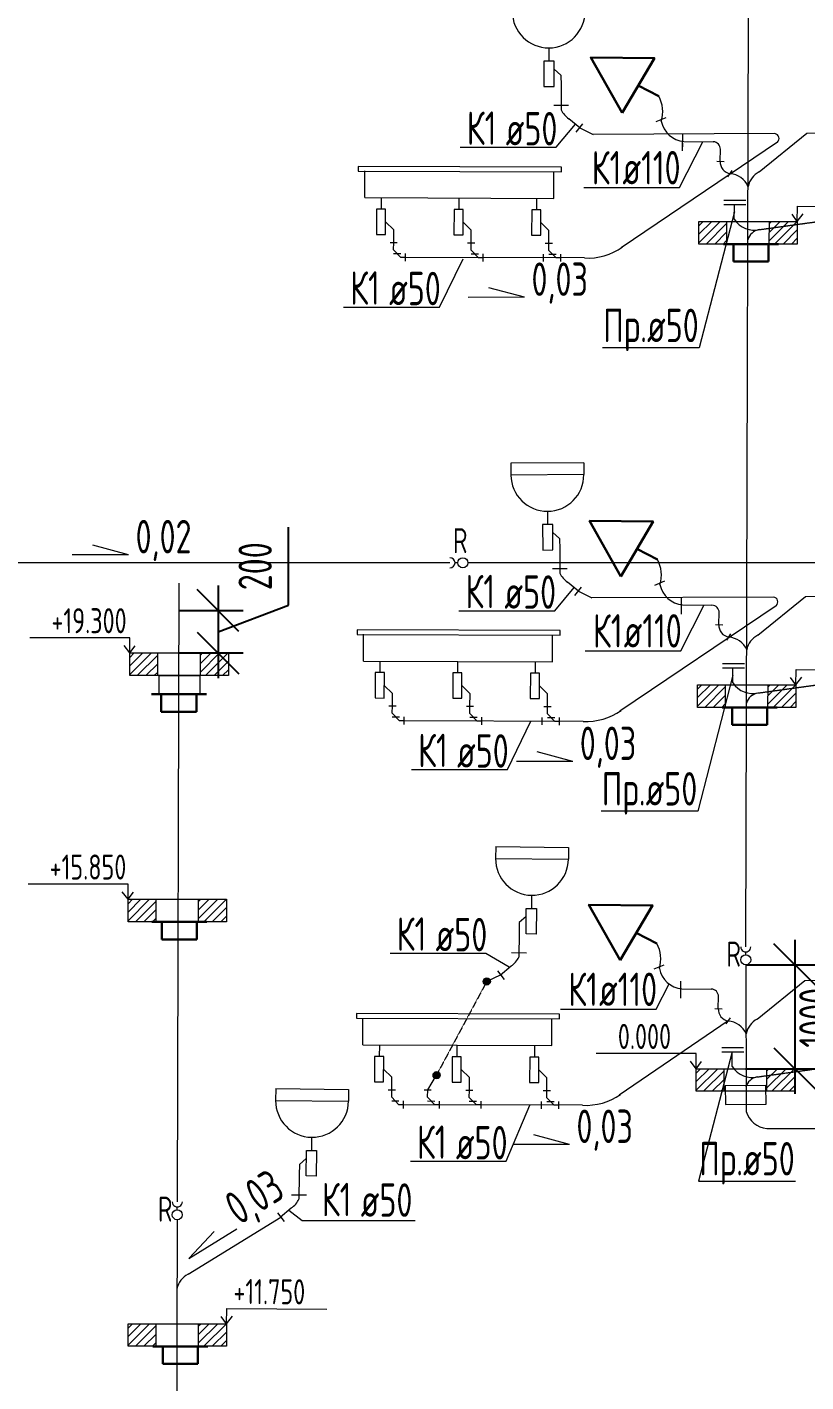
# Model space of a CAD drawing. Header units: millimetres. Extents: x -8689834 to 9419935, y -370377 to 166066.
# Drawn here: x -32787 to -28123, y -310492 to -302384 of the extents above; entities that cross this region are included whole.
import ezdxf

# ---------------------------------------------------------------- set-up
doc = ezdxf.new("R2010")
doc.units = ezdxf.units.MM
doc.header["$MEASUREMENT"] = 0
doc.linetypes.add('01_base$0$DASHED2', pattern=[0.375, 0.25, -0.125])
doc.layers.get('0').update_dxf_attribs({"color": 250, "lineweight": 9})
for name, color, linetype, lineweight in [('_ВК-Text К1', 7, 'Continuous', 30), ('_ВК-К1', 14, 'Continuous', 40), ('_ВК-К3', 30, 'Continuous', 40), ('_ВК-переход на SML', 3, 'Continuous', 30), ('_ВК-противопожарные муфты', 1, 'Continuous', 30), ('_Санпр', 7, 'Continuous', 30), ('_Сантехника', 7, 'Continuous', 30), ('ВК_канализация', 32, 'Continuous', 30), ('тх разм', 250, 'Continuous', 9)]:
    doc.layers.add(name, color=color, linetype=linetype, lineweight=lineweight)
doc.styles.add('ISOCPEUR', font='isocpeur.ttf', dxfattribs={"width": 0.7})
doc.styles.add('ГОСТ 2.304', font='isocpeur.ttf', dxfattribs={"width": 0.7})
doc.dimstyles.new('СПДС', dxfattribs={"dimscale": 100, "dimtxt": 2.5, "dimasz": 2.5, "dimexe": 1.5, "dimexo": 0, "dimgap": 1, "dimtad": 1, "dimdec": 0, "dimrnd": 1, "dimtxsty": 'ГОСТ 2.304', "dimblk": 'OBLIQUE', "dimcen": 2.5, "dimdle": 1.5, "dimadec": 0, "dimazin": 2, "dimtfac": 0.75, "dimtdec": 0, "dimtmove": 1, "dimatfit": 3, "dimfxl": 1, "dimtolj": 1, "dimarcsym": 1})

# ---------------------------------------------------------------- blocks, each defined once
blk = doc.blocks.new('Протв_муфта')
at = {"layer": '_ВК-противопожарные муфты', "ltscale": 200, "transparency": 33554687}
for p, q in [((-205635, 240869), (-206106, 240869)), ((-206021, 240719), (-206021, 240869)), ((-205721, 240869), (-205721, 240719)), ((-205721, 240719), (-206021, 240719))]:
    blk.add_line(p, q, dxfattribs=at)
blk = doc.blocks.new('_Oblique')
at = {"color": 0, "linetype": 'ByBlock', "lineweight": -2}
blk.add_line((-0.5, -0.5), (0.5, 0.5), dxfattribs=at)
blk = doc.blocks.new('*D2070')
at = {"layer": 'тх разм', "color": 0, "lineweight": -2, "ltscale": 100, "transparency": 16777216}
for p, q in [((-28189.6, -307845.3), (-28189.6, -308767.2)), ((-28482.7, -307995.3), (-28039.6, -307995.3)), ((-28484.6, -308617.2), (-28039.6, -308617.2))]:
    blk.add_line(p, q, dxfattribs=at)
at = {"layer": 'тх разм', "color": 0, "lineweight": -2, "ltscale": 100, "transparency": 16777216, "xscale": 250, "yscale": 250, "zscale": 250}
for p, rotation in [((-28189.6, -307995.3), 90), ((-28189.6, -308617.2), 270)]:
    blk.add_blockref('_Oblique', p, dxfattribs=dict(at, rotation=rotation))
at = {"layer": 'тх разм', "color": 0, "lineweight": 13, "ltscale": 100, "transparency": 16777216, "insert": (-28063, -308312.8), "char_height": 250, "attachment_point": 5, "rotation": 90, "style": 'ГОСТ 2.304'}
blk.add_mtext('\\A1;{\\H0.8x;1000}', dxfattribs=at)
blk = doc.blocks.new('Унитаз')
at = {"layer": '_Сантехника', "lineweight": 30}
blk.add_line((-161311, 33424), (-161137, 33336), dxfattribs=at)
blk.add_lwpolyline([(-161446, 33191), (-161714, 33657), (-161176, 33657)], close=True, dxfattribs=at)
blk = doc.blocks.new('*D2066')
at = {"layer": 'тх разм', "color": 0, "lineweight": -2, "ltscale": 100, "transparency": 16777216}
for p, q in [((-31220.9, -305843.4), (-31220.9, -305377.4)), ((-31643.1, -305725), (-31643.1, -306279.6)), ((-31875.1, -305875), (-31493.1, -305875)), ((-31643.1, -306002.3), (-31220.9, -305843.4)), ((-31876.1, -306129.6), (-31493.1, -306129.6))]:
    blk.add_line(p, q, dxfattribs=at)
at = {"layer": 'тх разм', "color": 0, "lineweight": -2, "ltscale": 100, "transparency": 16777216, "xscale": 250, "yscale": 250, "zscale": 250}
for p, rotation in [((-31643.1, -305875), 90), ((-31643.1, -306129.6), 270)]:
    blk.add_blockref('_Oblique', p, dxfattribs=dict(at, rotation=rotation))
at = {"layer": 'тх разм', "color": 0, "lineweight": 13, "ltscale": 100, "transparency": 16777216, "insert": (-31420.9, -305610.4), "char_height": 250, "attachment_point": 5, "rotation": 90, "style": 'ГОСТ 2.304'}
blk.add_mtext('\\A1;{\\H0.8x;200}', dxfattribs=at)

msp = doc.modelspace()

# ---------------------------------------------------------------- hatches: boundary and pattern name
at = {"ltscale": 500, "transparency": 33554636}
h = msp.add_hatch(color=7, dxfattribs=at)
h.dxf.hatch_style = 1
h.paths.add_polyline_path([(-30055.4, -308090.5, 1), (-30013, -308099.4, 1)])
h = msp.add_hatch(color=7, dxfattribs=at)
h.dxf.hatch_style = 1
h.paths.add_polyline_path([(-30355.6, -308652.1, 1), (-30313.3, -308661.1, 1)])
at = {"layer": '_ВК-К3', "lineweight": 13}
h = msp.add_hatch(dxfattribs=at)
h.set_pattern_fill('ANSI31', scale=11.388071, angle=180)
h.set_pattern_definition([(225, (-82343.337, -323914.467), (25.566948, -25.566948), [])])
h.paths.add_polyline_path([(-28764.5, -303682.1), (-28597.8, -303682.1), (-28597.8, -303546.5), (-28764.5, -303546.5)])
h.paths.add_polyline_path([(-28341.9, -303682.1), (-28174.6, -303682.1), (-28174.6, -303546.5), (-28341.9, -303546.5)])
h = msp.add_hatch(dxfattribs=at)
h.set_pattern_fill('ANSI31', scale=11.388071, angle=180)
h.set_pattern_definition([(225, (-85749.872, -326497.57), (25.566948, -25.566948), [])])
h.paths.add_polyline_path([(-32171.1, -306265.2), (-32004.3, -306265.2), (-32004.3, -306129.6), (-32171.1, -306129.6)])
h.paths.add_polyline_path([(-31748.5, -306265.2), (-31581.1, -306265.2), (-31581.1, -306129.6), (-31748.5, -306129.6)])
h = msp.add_hatch(dxfattribs=at)
h.set_pattern_fill('ANSI31', scale=11.388071, angle=180)
h.set_pattern_definition([(225, (-82351.546, -326687.593), (25.566948, -25.566948), [])])
h.paths.add_polyline_path([(-28772.7, -306455.2), (-28606, -306455.2), (-28606, -306319.6), (-28772.7, -306319.6)])
h.paths.add_polyline_path([(-28350.1, -306455.2), (-28182.8, -306455.2), (-28182.8, -306319.6), (-28350.1, -306319.6)])
h = msp.add_hatch(dxfattribs=at)
h.set_pattern_fill('ANSI31', scale=11.388071, angle=180)
h.set_pattern_definition([(225, (-85760.8, -327971.572), (25.566948, -25.566948), [])])
h.paths.add_polyline_path([(-32182, -307739.2), (-32015.3, -307739.2), (-32015.3, -307603.6), (-32182, -307603.6)])
h.paths.add_polyline_path([(-31759.4, -307739.2), (-31592.1, -307739.2), (-31592.1, -307603.6), (-31759.4, -307603.6)])
h = msp.add_hatch(dxfattribs=at)
h.set_pattern_fill('ANSI31', scale=11.388071, angle=180)
h.set_pattern_definition([(225, (-82358.346, -328985.123), (25.566948, -25.566948), [])])
h.paths.add_polyline_path([(-28779.5, -308752.7), (-28612.8, -308752.7), (-28612.8, -308617.2), (-28779.5, -308617.2)])
h.paths.add_polyline_path([(-28356.9, -308752.7), (-28189.6, -308752.7), (-28189.6, -308617.2), (-28356.9, -308617.2)])
h = msp.add_hatch(dxfattribs=at)
h.set_pattern_fill('ANSI31', scale=11.388071, angle=180)
h.set_pattern_definition([(225, (-85760.8, -330511.326), (25.566948, -25.566948), [])])
h.paths.add_polyline_path([(-32182, -310278.9), (-32015.3, -310278.9), (-32015.3, -310143.4), (-32182, -310143.4)])
h.paths.add_polyline_path([(-31759.4, -310278.9), (-31592.1, -310278.9), (-31592.1, -310143.4), (-31759.4, -310143.4)])

# ---------------------------------------------------------------- linework, layer by layer
at = {"color": 244, "ltscale": 500, "true_color": 0x991b1e}
for points in [[(-28483.1, -307888.6), (-28461.5, -300221.8)], [(-28614.4, -303419.3), (-28483.4, -303419.8)], [(-28613.7, -303445.3), (-28482.7, -303445.8)], [(-28551.9, -303534.3), (-28551.5, -303445.5)], [(-31886.4, -309414.8), (-31875.1, -305712)], [(-28622.9, -306192.5), (-28491.9, -306193)], [(-28622.1, -306218.5), (-28491.2, -306219)], [(-28560.3, -306307.4), (-28560, -306218.7)], [(-28482.7, -307995.3), (-28481, -308873.5)], [(-28627.6, -308490.2), (-28496.7, -308490.7)], [(-28626.9, -308516.2), (-28495.9, -308516.7)], [(-28565.1, -308605.2), (-28564.7, -308516.5)], [(-31908.3, -317188.2), (-31886.7, -309521.5)], [(-31822.8, -309846.7), (-31267.5, -309506.1)], [(-31287.5, -309480.4), (-31247.5, -309531.7)]]:
    msp.add_lwpolyline(points, dxfattribs=at)
at = {"color": 7, "ltscale": 500}
for points in [[(-30193.2, -303103.3), (-29619.4, -303103.3), (-29503.4, -302965.4)], [(-28174.6, -303546.5), (-28174.1, -303456), (-27575.1, -303459.7)], [(-28174.6, -303546.5), (-28206.4, -303503.7)], [(-28174.6, -303546.5), (-28139.6, -303501.7)], [(-30891.3, -304059.8), (-30317.6, -304059.8), (-30176.4, -303770.3)], [(-30201, -305876.4), (-29627.2, -305876.4), (-29511.2, -305738.5)], [(-32171.1, -306129.6), (-32171.1, -306039.1), (-32770, -306039.2)], [(-32171.1, -306129.6), (-32205.8, -306084.6)], [(-32171.1, -306129.6), (-32139, -306087)], [(-28182.8, -306319.6), (-28182.3, -306229.2), (-27583.3, -306232.8)], [(-28182.8, -306319.6), (-28214.6, -306276.8)], [(-28182.8, -306319.6), (-28147.8, -306274.8)], [(-30484.6, -306827.3), (-29910.8, -306827.3), (-29769.6, -306537.8)], [(-32182, -307603.6), (-32182, -307513.1), (-32780.9, -307513.2)], [(-32182, -307603.6), (-32216.7, -307558.6)], [(-32182, -307603.6), (-32149.9, -307561)], [(-28779.5, -308617.2), (-28779.5, -308526.7), (-29378.5, -308526.8)], [(-28779.5, -308617.2), (-28814.3, -308572.1)], [(-28779.5, -308617.2), (-28747.5, -308574.5)], [(-30491.5, -309171.6), (-29917.7, -309171.6), (-29776.4, -308835.4)], [(-31592.1, -310143.4), (-31623.9, -310100.5)], [(-31592.1, -310143.4), (-31591.5, -310052.9), (-30992.6, -310056.5)], [(-31592.1, -310143.4), (-31557.1, -310098.5)]]:
    msp.add_lwpolyline(points, dxfattribs=at)
at = {"color": 244, "ltscale": 500, "true_color": 0x991b1e, "elevation": 0}
for points in [[(-29460.4, -302962.3), (-29500.8, -303013.3)], [(-29468.2, -305735.5), (-29508.6, -305786.5)], [(-29970.8, -308032), (-29930.7, -308083.3)]]:
    msp.add_lwpolyline(points, dxfattribs=at)
at = {"color": 244, "ltscale": 100, "true_color": 0x991b1e}
for points in [[(-29477.8, -302986.9), (-29397.4, -303025.7)], [(-28309.5, -303021.6), (-29397.4, -303025.7)], [(-28402.5, -303249.8), (-28118.4, -303018.2), (-26856.6, -303010.8)], [(-29485.6, -305760), (-29405.2, -305798.9)], [(-28317.3, -305794.7), (-29405.2, -305798.9)], [(-28410.7, -306023), (-28126.6, -305791.3), (-26864.8, -305783.9)], [(-29953.6, -308056.7), (-30034.2, -308095)], [(-28414.5, -308320.5), (-28130.3, -308088.9), (-26868.5, -308081.4)], [(-30388, -308744.1), (-30334.4, -308656.6)]]:
    msp.add_lwpolyline(points, dxfattribs=at)
at = {"color": 7, "ltscale": 500, "elevation": 0}
for points in [[(-29453, -303344), (-28879.2, -303344), (-28740.6, -303070.6)], [(-29445.6, -306115.7), (-28871.8, -306115.7), (-28733.3, -305842.3)], [(-30612.9, -307926.3), (-30039.1, -307926.3), (-29899.1, -308008.7)], [(-29593.1, -308260.8), (-29019.4, -308260.8), (-28942.7, -308109.5)]]:
    msp.add_lwpolyline(points, dxfattribs=at)
at = {"color": 244, "ltscale": 100, "true_color": 0x991b1e, "elevation": 0}
for points in [[(-28854, -303068.2), (-28678.3, -303070.3)], [(-28294.2, -303073.2), (-29229, -303705.4)], [(-29449, -303765.7), (-30520.4, -303762.2)], [(-28302, -305846.4), (-29236.8, -306478.6)], [(-28861.8, -305841.3), (-28686.1, -305843.4)], [(-29456.8, -306538.9), (-30528.2, -306535.4)], [(-28865.5, -308138.9), (-28689.8, -308140.9)], [(-28588.4, -308331.6), (-29240.6, -308776.1)], [(-29460.6, -308836.4), (-30531.9, -308832.9)]]:
    msp.add_lwpolyline(points, dxfattribs=at)
at = {"color": 244, "linetype": '01_base$0$DASHED2', "true_color": 0x991b1e}
for points in [[(-28403.8, -303596.1), (-26619, -303349.6), (-26619, -303349.6), (-26619, -303349.6)], [(-28412, -306369.2), (-26627.2, -306122.7), (-26627.2, -306122.7), (-26627.2, -306122.7)], [(-28415.8, -308666.8), (-26631, -308420.3), (-26631, -308420.3), (-26631, -308420.3)]]:
    msp.add_lwpolyline(points, dxfattribs=at)
at = {"color": 18, "ltscale": 100, "true_color": 0x000000}
for points in [[(-28551.7, -303489.9), (-28761.4, -304302.9), (-29341.7, -304302.9)], [(-28560.1, -306263.1), (-28769.8, -307076.1), (-29350.1, -307076.1)], [(-28564.7, -308516.5), (-28766.6, -309289.8), (-28186.3, -309289.8)]]:
    msp.add_lwpolyline(points, dxfattribs=at)
at = {"color": 18, "linetype": '01_base$0$DASHED2', "true_color": 0x000000}
msp.add_lwpolyline([(-30034.2, -308095), (-30327.4, -308640.8)], dxfattribs=at)
at = {"color": 18, "ltscale": 500, "true_color": 0x000000, "elevation": 0}
msp.add_lwpolyline([(-30463.3, -309528.7), (-31138.6, -309528.7), (-31219.6, -309465.5)], dxfattribs=at)
at = {"color": 7, "ltscale": 500}
for centre in [(-30034.2, -308095), (-30334.4, -308656.6)]:
    msp.add_circle(centre, 21.6, dxfattribs=at)
at = {"color": 244, "ltscale": 100, "true_color": 0x991b1e}
for centre, radius, start, end in [((-28312.8, -303050.6), 29.2, 309.33902, 83.56418), ((-29430.2, -303403.2, 0), 363, 267.02419, 304.90462), ((-28320.6, -305823.8), 29.2, 309.33902, 83.56418), ((-29438, -306176.4, 0), 363, 267.02419, 304.90462), ((-29441.7, -308473.9, 0), 363, 267.02419, 304.90462)]:
    msp.add_arc(centre, radius, start, end, dxfattribs=at)
at = {"color": 244, "ltscale": 500, "true_color": 0x991b1e}
for centre, radius, start, end in [((-28583.7, -303384.7), 123, 22.46651, 86.63895), ((-28433.1, -303458.2), 141, 212.65717, 284.53041), ((-28384.8, -303685.7), 91.6, 101.97428, 161.54253), ((-28591.5, -306157.8), 123, 22.46651, 86.63895), ((-28441.6, -306231.3), 141, 212.65717, 284.53041), ((-28393, -306458.8), 91.6, 101.97428, 161.54253), ((-28595.2, -308455.3), 123, 22.46651, 86.63895), ((-28446.4, -308529.1), 141, 212.65717, 284.53041), ((-28396.8, -308756.3), 91.6, 101.97428, 161.54253), ((-28339.2, -308828.2), 148.9, 197.71489, 263.05386)]:
    msp.add_arc(centre, radius, start, end, dxfattribs=at)
at = {"layer": '_ВК-Text К1', "color": 7, "lineweight": 13, "ltscale": 100}
for p, q in [((-29808.9, -304001), (-30022.1, -303943.6)), ((-29808.9, -304001), (-30146.3, -304001.5)), ((-32179.5, -305541.9), (-32392.8, -305484.5)), ((-32179.5, -305541.9), (-32517, -305542.4)), ((-29519.6, -306779), (-29857.1, -306779.4)), ((-29519.6, -306779), (-29732.9, -306721.6)), ((-29539.6, -309070.9), (-29877.1, -309071.3)), ((-29539.6, -309070.9), (-29752.8, -309013.5)), ((-31817.9, -309753.5), (-31530.7, -309576.3)), ((-31817.9, -309753.5), (-31666.8, -309592.5))]:
    msp.add_line(p, q, dxfattribs=at)
at = {"layer": '_ВК-К1', "lineweight": 13}
for p, q in [((-29589.6, -302734.2, 0), (-29588.9, -302878.5, 0)), ((-29477.8, -302986.9), (-29542.8, -302932.2, 0)), ((-28636.2, -303186.1, 0), (-28634.9, -303115.1, 0)), ((-29597.4, -305507.4, 0), (-29596.7, -305651.6, 0)), ((-29485.6, -305760), (-29550.6, -305705.3, 0)), ((-28644, -305959.2, 0), (-28642.7, -305888.2, 0)), ((-29840, -307804.8, 0), (-29841.8, -307949, 0)), ((-29953.6, -308056.7), (-29888.2, -308002.4, 0)), ((-28647.7, -308256.7, 0), (-28646.5, -308185.8, 0)), ((-31156.8, -309253.2, 0), (-31158.5, -309397.4, 0)), ((-31270.3, -309505.1, 0), (-31204.9, -309450.8, 0))]:
    msp.add_line(p, q, dxfattribs=at)
at = {"layer": '_ВК-К1', "lineweight": 13, "transparency": 33554687, "elevation": 0, "flags": 128}
for points in [[(-29544.6, -302852.7), (-29633.5, -302853.1)], [(-29019.4, -302949.6), (-28960.5, -302925.4)], [(-28861.2, -303113), (-28860.3, -303022)], [(-28861.3, -303123.6), (-28860.8, -303078.1)], [(-29552.4, -305625.8), (-29641.3, -305626.3)], [(-29027.2, -305722.7), (-28968.3, -305698.5)], [(-28869, -305886.1), (-28868.1, -305795.1)], [(-28869.1, -305896.7), (-28868.6, -305851.2)], [(-29885.9, -307922.9), (-29797, -307923.9)], [(-29031, -308020.2), (-28972, -307996)], [(-28872.8, -308183.6), (-28871.9, -308092.6)], [(-28872.8, -308194.3), (-28872.4, -308148.8)], [(-31202.6, -309371.3), (-31113.8, -309372.4)]]:
    msp.add_lwpolyline(points, dxfattribs=at)
at = {"layer": '_ВК-К1', "lineweight": 13, "elevation": 0, "flags": 128}
for points in [[(-28657.1, -303186.8), (-28612.5, -303188.5)], [(-28589.8, -303279.1), (-28564, -303242.7)], [(-28664.9, -305959.9), (-28620.3, -305961.6)], [(-28597.6, -306052.3), (-28571.8, -306015.9)], [(-28668.6, -308257.5), (-28624.1, -308259.1)], [(-28601.3, -308349.8), (-28575.5, -308313.4)]]:
    msp.add_lwpolyline(points, dxfattribs=at)
at = {"layer": '_ВК-К1', "lineweight": 13, "transparency": 33554687, "flags": 128}
for points in [[(-30613.4, -303672.7), (-30569.8, -303672.9)], [(-30591.8, -303717.4), (-30591.6, -303672.8)], [(-30520.4, -303762.2), (-30548.4, -303762.1), (-30591.8, -303717.4)], [(-30148.7, -303674.4), (-30105.2, -303674.6)], [(-30127.1, -303719.1), (-30127, -303674.5)], [(-30055.7, -303764), (-30083.7, -303763.9), (-30127.1, -303719.1)], [(-29685.1, -303676.2), (-29640.5, -303676.4)], [(-29662.5, -303720.9), (-29662.3, -303676.3)], [(-29591.1, -303765.7), (-29619.1, -303765.6), (-29662.5, -303720.9)], [(-30591.9, -303739.1), (-30548.3, -303739.3)], [(-30520.5, -303784), (-30520.3, -303739.4)], [(-30127.2, -303740.9), (-30083.7, -303741.1)], [(-30055.8, -303785.8), (-30055.6, -303741.2)], [(-29696.8, -303742.5), (-29697, -303787.1)], [(-29662.6, -303742.7), (-29619, -303742.8)], [(-29591.2, -303787.5), (-29591, -303742.9)], [(-30621.2, -306445.8), (-30577.6, -306446)], [(-30599.6, -306490.5), (-30599.4, -306445.9)], [(-30156.5, -306447.6), (-30113, -306447.7)], [(-30134.9, -306492.2), (-30134.8, -306447.7)], [(-29692.9, -306449.3), (-29648.3, -306449.5)], [(-29670.3, -306494), (-29670.1, -306449.4)], [(-30599.7, -306512.3), (-30556.1, -306512.4)], [(-30528.2, -306535.4), (-30556.2, -306535.3), (-30599.6, -306490.5)], [(-30528.3, -306557.1), (-30528.1, -306512.5)], [(-30135, -306514), (-30091.5, -306514.2)], [(-30063.5, -306537.1), (-30091.5, -306537), (-30134.9, -306492.2)], [(-30063.6, -306558.9), (-30063.5, -306514.3)], [(-29704.6, -306515.7), (-29704.8, -306560.3)], [(-29670.4, -306515.8), (-29626.8, -306516)], [(-29598.9, -306538.9), (-29626.9, -306538.8), (-29670.3, -306494)], [(-29599, -306560.7), (-29598.8, -306516.1)], [(-30625, -308743.3), (-30581.4, -308743.5)], [(-30603.3, -308788), (-30603.2, -308743.4)], [(-30409.7, -308744), (-30366.2, -308744.2)], [(-30388.1, -308788.7), (-30388, -308744.1)], [(-30160.3, -308745.1), (-30116.7, -308745.3)], [(-30138.7, -308789.8), (-30138.5, -308745.2)], [(-29696.7, -308746.9), (-29652.1, -308747)], [(-29674, -308791.5), (-29673.9, -308746.9)], [(-30603.4, -308809.8), (-30559.9, -308810)], [(-30531.9, -308832.9), (-30559.9, -308832.8), (-30603.3, -308788)], [(-30532, -308854.7), (-30531.9, -308810.1)], [(-30388.2, -308810.5), (-30344.6, -308810.7)], [(-30316.7, -308833.6), (-30344.7, -308833.5), (-30388.1, -308788.7)], [(-30316.8, -308855.4), (-30316.6, -308810.8)], [(-30138.8, -308811.6), (-30095.2, -308811.7)], [(-30067.3, -308834.6), (-30095.3, -308834.5), (-30138.7, -308789.8)], [(-30067.4, -308856.4), (-30067.2, -308811.8)], [(-29708.4, -308813.2), (-29708.5, -308857.8)], [(-29674.1, -308813.3), (-29630.6, -308813.5)], [(-29602.7, -308836.4), (-29630.7, -308836.3), (-29674, -308791.5)], [(-29602.7, -308858.2), (-29602.6, -308813.6)]]:
    msp.add_lwpolyline(points, dxfattribs=at)
at = {"layer": '_ВК-К1', "lineweight": 13, "ltscale": 100}
for centre, radius, start, end in [((-29171.4, -302889.6, 0), 191, 342.61593, 29.04049), ((-29472.8, -302825.6, 0), 127.5, 204.50507, 236.71243), ((-28840.9, -302917.8, 0), 151, 191.02764, 265.03994), ((-28564.2, -303190.8, 0), 72.2, 176.26086, 260.18523), ((-28342.3, -303365.4), 130.3, 117.53368, 167.71183), ((-29179.2, -305662.7, 0), 191, 342.61593, 29.04049), ((-29480.6, -305598.7, 0), 127.5, 204.50507, 236.71243), ((-28848.7, -305690.9, 0), 151, 191.02764, 265.03994), ((-28572, -305963.9, 0), 72.2, 176.26086, 260.18523), ((-28350.5, -306138.5), 130.3, 117.53368, 167.71183), ((-29183, -307960.3, 0), 191, 342.61593, 29.04049), ((-29957.5, -307895.3, 0), 127.5, 302.90836, 335.11571), ((-28852.5, -307988.4, 0), 151, 191.02764, 265.03994), ((-28575.7, -308261.4, 0), 72.2, 176.26086, 260.18523), ((-28354.2, -308436.1), 130.3, 117.53368, 167.71183), ((-31274.2, -309343.7, 0), 127.5, 302.90836, 335.11571), ((-31762.6, -309962.3), 130.3, 117.53368, 167.71183)]:
    msp.add_arc(centre, radius, start, end, dxfattribs=at)
at = {"layer": '_ВК-К1', "lineweight": 13}
for centre in [(-28679, -303114.3, 0), (-28686.8, -305887.5, 0), (-28690.6, -308185, 0)]:
    msp.add_arc(centre, 44.1, 359.00168, 89.00168, dxfattribs=at)
at = {"layer": '_ВК-К3', "color": 7, "lineweight": 13}
for p, q in [((-28597.2, -303682.1), (-28597.2, -303546.5)), ((-28342.3, -303681.6), (-28341.9, -303546)), ((-32003.7, -306265.2), (-32003.7, -306129.6)), ((-31748.9, -306264.7), (-31748.5, -306129.1)), ((-28605.4, -306455.2), (-28605.4, -306319.6)), ((-28350.5, -306454.7), (-28350.1, -306319.2)), ((-32014.6, -307739.2), (-32014.6, -307603.6)), ((-31759.8, -307738.7), (-31759.4, -307603.1)), ((-28612.2, -308752.7), (-28612.2, -308617.2)), ((-28358.1, -308752.7), (-28358.1, -308617.2)), ((-32014.6, -310278.9), (-32014.6, -310143.4)), ((-31759.8, -310278.5), (-31759.4, -310142.9))]:
    msp.add_line(p, q, dxfattribs=at)
for points in [[(-28174.6, -303682.1), (-28764.5, -303682.1), (-28764.5, -303546.5), (-28174.6, -303546.5)], [(-31581.1, -306265.2), (-32171.1, -306265.2), (-32171.1, -306129.6), (-31581.1, -306129.6)], [(-28182.8, -306455.2), (-28772.7, -306455.2), (-28772.7, -306319.6), (-28182.8, -306319.6)], [(-31592.1, -307739.2), (-32182, -307739.2), (-32182, -307603.6), (-31592.1, -307603.6)], [(-28189.6, -308752.7), (-28779.5, -308752.7), (-28779.5, -308617.2), (-28189.6, -308617.2)], [(-31592.1, -310278.9), (-32182, -310278.9), (-32182, -310143.4), (-31592.1, -310143.4)]]:
    msp.add_lwpolyline(points, close=True, dxfattribs=at)
at = {"layer": '_ВК-переход на SML', "lineweight": 13}
for points in [[(-31995.8, -306265.2), (-31752.2, -306265.2), (-31752.2, -306376.5), (-31995.8, -306376.5)], [(-28362.5, -308718.4), (-28606.2, -308719.5), (-28605.6, -308830.9), (-28362, -308829.7)]]:
    msp.add_lwpolyline(points, close=True, dxfattribs=at)
at = {"layer": '_Санпр', "lineweight": 13}
for p, q in [((-29662.2, -302508.4, 0), (-29661.8, -302587.4, 0)), ((-29631, -302634.9, 0), (-29590, -302671.5, 0)), ((-29590, -302671.5, 0), (-29589.6, -302734.2, 0)), ((-29453.4, -304991.6, 0), (-29889.7, -304994, 0)), ((-29889.7, -304994, 0), (-29889.3, -305064.5, 0)), ((-29453.4, -304991.6, 0), (-29453.1, -305062.2, 0)), ((-29453.1, -305062.2, 0), (-29889.3, -305064.5, 0)), ((-29670, -305281.5, 0), (-29669.6, -305360.6, 0)), ((-29638.8, -305408, 0), (-29597.8, -305444.6, 0)), ((-29597.8, -305444.6, 0), (-29597.4, -305507.4, 0)), ((-29980.6, -307288.1, 0), (-29981.5, -307358.6, 0)), ((-29980.6, -307288.1, 0), (-29544.4, -307293.3, 0)), ((-29981.5, -307358.6, 0), (-29545.2, -307363.9, 0)), ((-29544.4, -307293.3, 0), (-29545.2, -307363.9, 0)), ((-29766, -307579.4, 0), (-29766.9, -307658.4, 0)), ((-29839.3, -307742, 0), (-29840, -307804.8, 0)), ((-29798, -307705.7, 0), (-29839.3, -307742, 0)), ((-31297.4, -308736.5, 0), (-31298.2, -308807.1, 0)), ((-31297.4, -308736.5, 0), (-30861.1, -308741.8, 0)), ((-30861.1, -308741.8, 0), (-30862, -308812.3, 0)), ((-31298.2, -308807.1, 0), (-30862, -308812.3, 0)), ((-31082.7, -309027.8, 0), (-31083.7, -309106.9, 0)), ((-31156, -309190.5, 0), (-31156.8, -309253.2, 0)), ((-31114.7, -309154.1, 0), (-31156, -309190.5, 0))]:
    msp.add_line(p, q, dxfattribs=at)
at = {"layer": '_Санпр', "lineweight": 13, "elevation": 0}
for points in [[(-29631.3, -302587.3), (-29692.3, -302587.6), (-29691.5, -302740.2), (-29630.5, -302739.9)], [(-29639.1, -305360.4), (-29700.1, -305360.7), (-29699.3, -305513.3), (-29638.3, -305513)], [(-29797.4, -307658.1), (-29736.4, -307658.8), (-29738.2, -307811.4), (-29799.2, -307810.6)], [(-31114.2, -309106.5), (-31053.2, -309107.2), (-31055, -309259.8), (-31116, -309259.1)]]:
    msp.add_lwpolyline(points, close=True, dxfattribs=at)
at = {"layer": '_Санпр', "lineweight": 13}
for centre, start, end in [((-29663.4, -302290.2, 0), 180.30753, 0.30753), ((-29671.2, -305063.4, 0), 180.30753, 0.30753), ((-29763.3, -307361.2, 0), 179.31326, 359.31326), ((-31080.1, -308809.7, 0), 179.31326, 359.31326)]:
    msp.add_arc(centre, 218.1, start, end, dxfattribs=at)
at = {"layer": '_Сантехника', "lineweight": 13}
for points in [[(-29586.4, -303221.2), (-30803.2, -303217.2), (-30803.3, -303245.2), (-29586.5, -303249.3), (-29586.4, -303221.2)], [(-29632.8, -303408.8), (-29632.2, -303249.1)], [(-30764.6, -303404.5), (-29632.8, -303408.8)], [(-30639.6, -303473.4), (-30694.6, -303473.2), (-30695.1, -303625.7), (-30640.2, -303625.9), (-30639.6, -303473.4)], [(-30665.8, -303404.9), (-30666.1, -303473.3)], [(-30175, -303475.2), (-30229.9, -303475), (-30230.5, -303627.5), (-30175.5, -303627.7), (-30175, -303475.2)], [(-30201.1, -303406.7), (-30201.4, -303475.1)], [(-29710.3, -303477), (-29765.3, -303476.8), (-29765.9, -303629.2), (-29710.9, -303629.4), (-29710.3, -303477)], [(-29736.5, -303408.4), (-29736.8, -303476.9)], [(-30591.3, -303598.1), (-30639.9, -303550.2)], [(-30126.7, -303599.8), (-30175.2, -303552)], [(-29662, -303601.6), (-29710.6, -303553.7)], [(-30591.6, -303672.8), (-30591.3, -303598.1)], [(-30127, -303674.5), (-30126.7, -303599.8)], [(-29662.3, -303676.3), (-29662, -303601.6)], [(-29594.2, -305994.4), (-30811, -305990.3), (-30811.1, -306018.4), (-29594.3, -306022.4), (-29594.2, -305994.4)], [(-29640.6, -306181.9), (-29640, -306022.2)], [(-30772.4, -306177.6), (-29640.6, -306181.9)], [(-30673.6, -306178), (-30673.9, -306246.5)], [(-30208.9, -306179.8), (-30209.2, -306248.2)], [(-29744.3, -306181.5), (-29744.6, -306250)], [(-30647.4, -306246.6), (-30702.4, -306246.4), (-30703, -306398.8), (-30648, -306399), (-30647.4, -306246.6)], [(-30182.8, -306248.3), (-30237.7, -306248.1), (-30238.3, -306400.6), (-30183.3, -306400.8), (-30182.8, -306248.3)], [(-29718.1, -306250.1), (-29773.1, -306249.9), (-29773.7, -306402.3), (-29718.7, -306402.6), (-29718.1, -306250.1)], [(-30599.1, -306371.2), (-30647.7, -306323.3)], [(-30599.4, -306445.9), (-30599.1, -306371.2)], [(-30134.5, -306373), (-30183, -306325.1)], [(-30134.8, -306447.7), (-30134.5, -306373)], [(-29669.8, -306374.7), (-29718.4, -306326.8)], [(-29670.1, -306449.4), (-29669.8, -306374.7)], [(-29598, -308291.9), (-30814.7, -308287.9), (-30814.8, -308315.9), (-29598.1, -308319.9), (-29598, -308291.9)], [(-29644.3, -308479.5), (-29643.7, -308319.7)], [(-30776.2, -308475.2), (-29644.3, -308479.5)], [(-30677.4, -308475.6), (-30677.6, -308544)], [(-30212.7, -308477.3), (-30213, -308545.8)], [(-29748.1, -308479.1), (-29748.3, -308547.5)], [(-30651.2, -308544.1), (-30706.1, -308543.9), (-30706.7, -308696.4), (-30651.7, -308696.6), (-30651.2, -308544.1)], [(-30186.5, -308545.9), (-30241.5, -308545.7), (-30242.1, -308698.1), (-30187.1, -308698.3), (-30186.5, -308545.9)], [(-29721.9, -308547.6), (-29776.8, -308547.4), (-29777.4, -308699.9), (-29722.4, -308700.1), (-29721.9, -308547.6)], [(-30602.9, -308668.7), (-30651.5, -308620.9)], [(-30138.2, -308670.5), (-30186.8, -308622.6)], [(-29673.6, -308672.3), (-29722.2, -308624.4)], [(-30603.2, -308743.4), (-30602.9, -308668.7)], [(-30138.5, -308745.2), (-30138.2, -308670.5)], [(-29673.9, -308746.9), (-29673.6, -308672.3)]]:
    msp.add_lwpolyline(points, dxfattribs=at)
at = {"layer": '_Сантехника', "lineweight": 13, "elevation": 0}
for points in [[(-30764.6, -303404.5), (-30764, -303244.8)], [(-30772.4, -306177.6), (-30771.8, -306017.9)], [(-30776.2, -308475.2), (-30775.6, -308315.5)]]:
    msp.add_lwpolyline(points, dxfattribs=at)
at = {"layer": 'ВК_канализация', "color": 244, "lineweight": 13, "ltscale": 500, "true_color": 0x991b1e}
for points in [[(-30254.3, -305589.4), (-33247.2, -305589.4)], [(-30207.6, -305589.4), (-30224.3, -305589.4)], [(-26077.9, -305589.4), (-30147.6, -305589.4)], [(-28483.3, -307935.3), (-28483.3, -307918.6)], [(-28357.2, -308976), (-25538.8, -308976), (-25472.3, -309054.4)], [(-31887.2, -309461.5), (-31887.1, -309444.8)]]:
    msp.add_lwpolyline(points, dxfattribs=at)
for centre in [(-30177.6, -305589.4), (-28483.5, -307965.3), (-31887.4, -309491.5)]:
    msp.add_circle(centre, 30, dxfattribs=at)
for centre, start, end in [((-30254.3, -305589.4), 270, 90), ((-28483.1, -307888.6), 179.67036, 359.67036), ((-31887, -309414.8), 179.67036, 359.67036)]:
    msp.add_arc(centre, 30, start, end, dxfattribs=at)

# ---------------------------------------------------------------- block references
at = {"layer": '_ВК-К1', "lineweight": 13, "xscale": 0.7, "yscale": 0.7, "zscale": 0.7}
for p in [(115657.7, -472290.5), (112231.9, -474984.9), (115649.5, -475063.6), (112234, -476347.6), (112240.2, -478887.4)]:
    msp.add_blockref('Протв_муфта', p, dxfattribs=at)
at = {"layer": '_Сантехника', "lineweight": 13, "xscale": 0.7082066135345118, "yscale": 0.7082066135345118, "zscale": 0.7082066135345118, "rotation": 359.47965045849}
for p in [(84894.6, -327441.3, 0), (84886.8, -330214.4, 0), (84883, -332511.9, 0)]:
    msp.add_blockref('Унитаз', p, dxfattribs=at)

# ---------------------------------------------------------------- texts
at = {"layer": 'ВК_канализация', "color": 18, "ltscale": 100, "true_color": 0x000000, "char_height": 200, "attachment_point": 4, "style": 'ISOCPEUR'}
for s, insert, width in [('К1', (-30154, -302988.7), 5891.51), ('\\pxi-1,l1,t1,5;ø50', (-29920.8, -302991.9), 7500), ('К1', (-29405.9, -303225.4, 0), 5891.51), ('\\pxi-1,l1,t1,5;ø110', (-29221.7, -303225.4), 7500), ('0,03', (-29766.4, -303915.7), 5891.51), ('К1', (-30852.2, -303945.2), 5891.51), ('\\pxi-1,l1,t1,5;ø50', (-30619, -303948.4), 7500), ('\\pxi-1,l1,t1,5;Пр.ø50', (-29337.5, -304196.5), 5891.51), ('0,02', (-32137.1, -305456.6), 5891.51), ('К1', (-30161.8, -305761.8), 5891.51), ('\\pxi-1,l1,t1,5;ø50', (-29928.6, -305765), 7500), ('К1', (-29398.6, -305997.1, 0), 5891.51), ('\\pxi-1,l1,t1,5;ø110', (-29214.4, -305997.1, 0), 7500), ('К1', (-30445.5, -306712.7), 5891.51), ('\\pxi-1,l1,t1,5;ø50', (-30212.3, -306715.9), 7500), ('0,03', (-29477.2, -306693.6), 5891.51), ('\\pxi-1,l1,t1,5;Пр.ø50', (-29346, -306969.6), 5891.51), ('К1', (-30573.7, -307811.7, 0), 5891.51), ('\\pxi-1,l1,t1,5;ø50', (-30340.5, -307814.9, 0), 7500), ('К1', (-29546.1, -308142.1, 0), 5891.51), ('\\pxi-1,l1,t1,5;ø110', (-29361.9, -308142.2, 0), 7500), ('0,03', (-29497.1, -308985.5), 5891.51), ('К1', (-30452.4, -309057), 5891.51), ('\\pxi-1,l1,t1,5;ø50', (-30219.2, -309060.2), 7500), ('\\pxi-1,l1,t1,5;Пр.ø50', (-28762.5, -309183.4), 5891.51), ('К1', (-31022, -309400.5, 0), 5891.51), ('\\pxi-1,l1,t1,5;ø50', (-30788.9, -309403.7, 0), 7500)]:
    msp.add_mtext(s, dxfattribs=dict(at, insert=insert, width=width))
at = {"layer": 'ВК_канализация', "color": 7, "ltscale": 100, "char_height": 150, "width": 7500, "attachment_point": 4, "rotation": 0.04194, "style": 'ISOCPEUR'}
for insert in [(-30236.4, -305457.1), (-28599.3, -307931.7), (-32003.2, -309457.9)]:
    msp.add_mtext('\\pxi-1,l1,t1,5;R', dxfattribs=dict(at, insert=insert))
at = {"layer": 'ВК_канализация', "color": 18, "ltscale": 100, "true_color": 0x000000, "style": 'ISOCPEUR'}
for s, insert, char_height, width, attachment_point, rotation in [('\\pxi-1,l1,t1,5;+19.300', (-32640.7, -305936.7), 150, 7500, 4, 0.04194), ('\\pxi-1,l1,t1,5;+15.850', (-32651.6, -307410.8), 150, 7500, 4, 0.04194), ('\\pxi-1,l1,t1,5;0.000', (-29249.2, -308424.3), 150, 7500, 4, 0.04194), ('0,03', (-31558.4, -309492.6), 200, 5891.51, 4, 31.65474), ('+11.750', (-31121.3, -309953.3), 150, 7500, 6, 359.61889)]:
    msp.add_mtext(s, dxfattribs=dict(at, insert=insert, char_height=char_height, width=width, attachment_point=attachment_point, rotation=rotation))

# ---------------------------------------------------------------- dimensions: what is measured, and where the dimension line sits
at = {"layer": 'тх разм', "color": 7, "lineweight": 13, "ltscale": 100}
for base, p1, p2, text, picture, middle in [((-31643.1, -306129.6), (-31875.1, -305875), (-31876.1, -306129.6), '{\\H0.8x;200}', '*D2066', (-31220.9, -305743.4)), ((-28189.6, -308617.2), (-28482.7, -307995.3), (-28484.6, -308617.2), '{\\H0.8x;1000}', '*D2070', (-27863, -308312.8))]:
    dim = msp.add_linear_dim(base=base, p1=p1, p2=p2, angle=90, text=text, dimstyle='СПДС', dxfattribs=at)
    dim.commit()
    dim.dimension.update_dxf_attribs({"geometry": picture, "text_midpoint": middle, "dimtype": 160})

doc.saveas('drawing.dxf')
